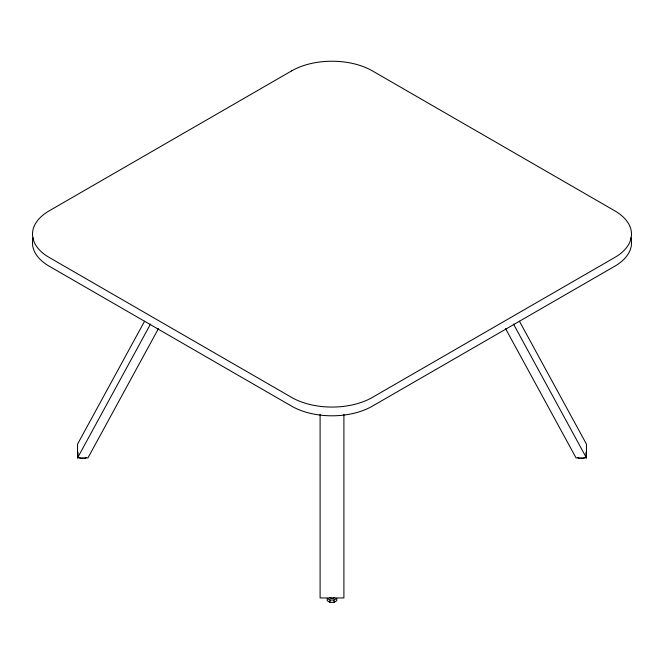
<?xml version="1.0" encoding="UTF-8"?>
<svg xmlns="http://www.w3.org/2000/svg" width="664" height="664" viewBox="0 0 664 664"><rect width="100%" height="100%" fill="white"/><g stroke="black" fill="none" stroke-linecap="round" stroke-linejoin="round"><path stroke-width="1" d="M144.561 321.252L77.539 444.166L77.539 457.911L87.955 457.911L158.455 328.614M77.539 457.911L150.52 324.065M334.299 597.641L332.614 598.613L329.701 597.641M86.112 457.654L84.718 458.459L80.776 458.459L79.381 457.654M333.975 600.032L336.764 598.422L336.764 600.754L333.975 602.364L330.025 602.364L327.236 600.754L327.236 598.422L330.025 600.032L333.975 600.032L333.975 602.364M584.619 457.654L583.224 458.459L579.282 458.459L577.887 457.654M519.439 321.252L586.461 444.166L586.461 457.911L576.045 457.911L505.545 328.614M513.479 324.065L586.461 457.911M586.013 452.242L586.013 456.849M343.902 414.361L343.902 597.949L320.098 597.949L320.098 414.361M330.025 600.032L330.025 602.364M77.987 452.242L77.987 456.849M630.8 237.729A57.129 32.984 0 0 1 614.773 266.214L372.396 406.144A57.129 32.984 0 0 1 291.604 406.144L49.227 266.214A57.129 32.984 0 0 1 33.2 237.729M291.604 70.89L49.227 210.82A57.129 32.984 0 0 0 49.227 257.466L291.604 397.404A57.129 32.984 0 0 0 372.396 397.404L614.773 257.466A57.129 32.984 0 0 0 614.773 210.82L372.396 70.89A57.129 32.984 0 0 0 291.604 70.89"/></g></svg>
